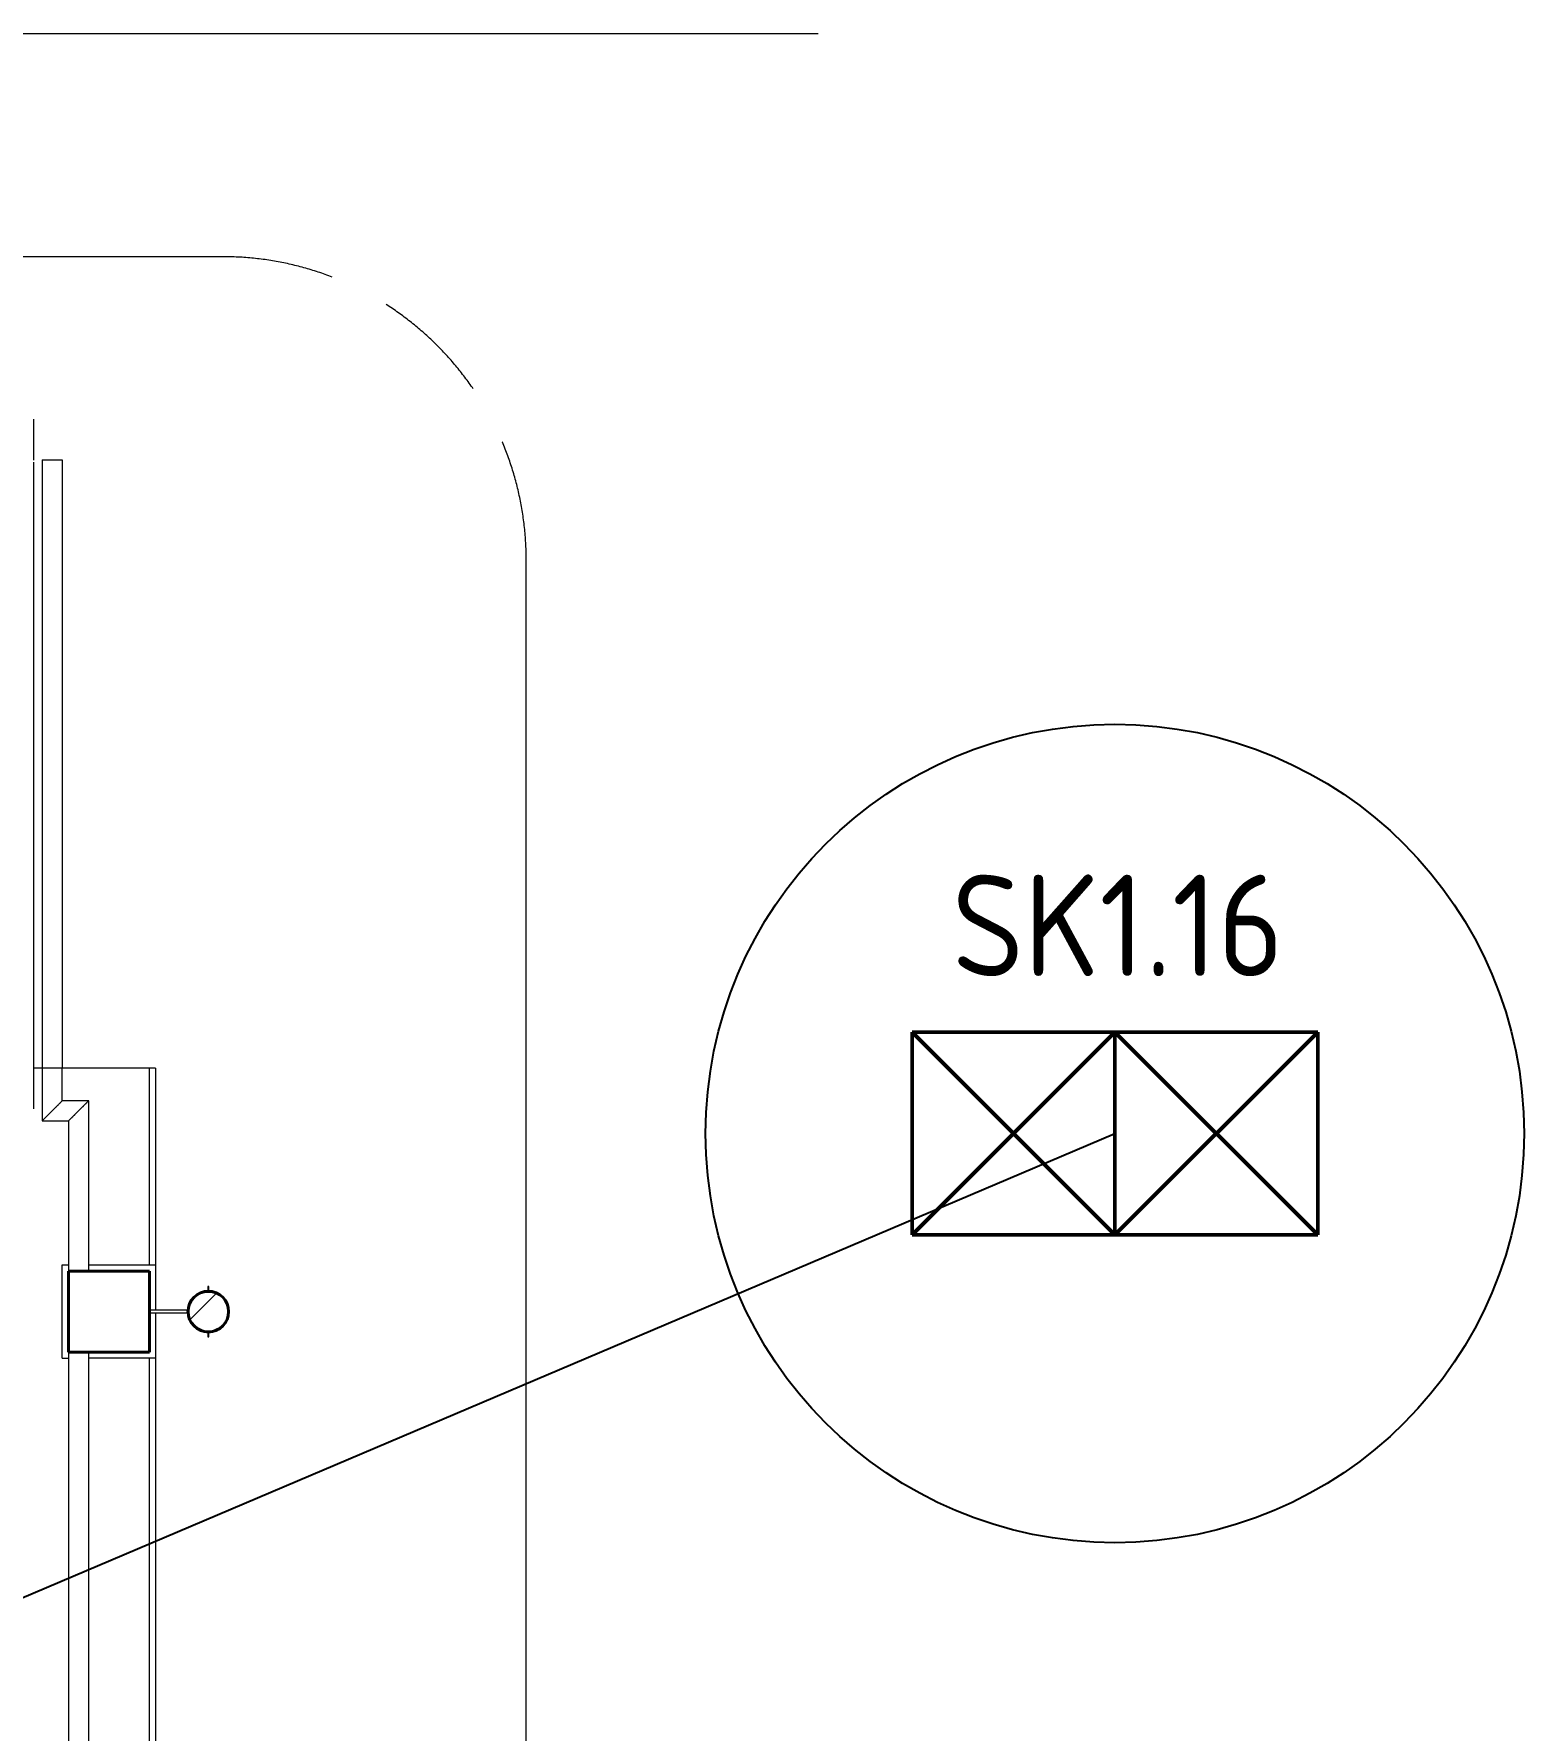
# Model space of a CAD drawing. Header units: millimetres. Extents: x -325553 to 627452, y -28539 to 738858.
# Drawn here: x -1998 to 1675, y 192933 to 197114 of the extents above; entities that cross this region are included whole.
import ezdxf

# ---------------------------------------------------------------- set-up
doc = ezdxf.new("R2010")
doc.units = ezdxf.units.MM
doc.set_wipeout_variables(frame=1)
doc.linetypes.add('ADSK_Линия сетки', pattern=[25, 20, -2.5, 0, -2.5])
doc.linetypes.add('ADSK_Сверху', pattern=[450, 300, -150])
doc.layers.add('000_доп.МДУ', color=7, linetype='Continuous')
for name, color, linetype, lineweight in [('RC-Линии_связи-Адресные', 5, 'Continuous', 30), ('Линии', 7, 'Continuous', 9), ('Маркировка Не АУ', 7, 'Continuous', 25), ('Несущие колонны', 252, 'Continuous', 18), ('НО СКУД', 7, 'Continuous', 50), ('Обобщенные модели', 252, 'Continuous', 18), ('Ограждение', 252, 'Continuous', 9), ('Оси', 252, 'Continuous', 9), ('Перекрытие', 252, 'Continuous', 18), ('Стены наружные', 7, 'Continuous', 18)]:
    doc.layers.add(name, color=color, linetype=linetype, lineweight=lineweight)
doc.styles.add('ISOCPEUR', font='isocpeur.ttf', dxfattribs={"width": 0.9, "height": 350})

# ---------------------------------------------------------------- blocks, each defined once
blk = doc.blocks.new('1 этаж')
at = {"layer": 'Обобщенные модели', "lineweight": 9, "true_color": 0x636466}
h = blk.add_hatch(dxfattribs=at)
h.set_pattern_fill('FP_7', color=251, style=0, pattern_type=2)
h.set_pattern_definition([(45, (-32119.82, 96), (-106.066, 106.066), [])])
h.paths.add_polyline_path([(-2308.8, 23656.3), (-2295.9, 23658), (-2283.8, 23663), (-2273.4, 23670.9), (-2265.5, 23681.3), (-2260.5, 23693.3), (-2258.8, 23706.3), (-2260.5, 23719.2), (-2265.5, 23731.3), (-2273.4, 23741.6), (-2283.8, 23749.6), (-2295.9, 23754.6), (-2308.8, 23756.3), (-2321.7, 23754.6), (-2333.8, 23749.6), (-2344.2, 23741.6), (-2352.1, 23731.3), (-2357.1, 23719.2), (-2358.8, 23706.3), (-2357.1, 23693.3), (-2352.1, 23681.3), (-2344.2, 23670.9), (-2333.8, 23663), (-2321.7, 23658)])
at = {"layer": 'Линии', "color": 251, "linetype": 'ADSK_Сверху', "ltscale": 100, "true_color": 0x636466}
for p, q in [((-2273.8, 26307), (-4138.8, 26307)), ((-1525.1, 10756.3), (-1525.1, 25558.3))]:
    blk.add_line(p, q, dxfattribs=at)
at = {"layer": 'Линии', "color": 251, "linetype": 'ADSK_Сверху', "true_color": 0x636466}
blk.add_arc((-2273.8, 25558.3), 748.7, 0, 90, dxfattribs=at)
at = {"layer": 'Несущие колонны', "color": 251, "lineweight": 40, "true_color": 0x636466}
for p, q in [((-2453.8, 23806.3), (-2653.8, 23806.3)), ((-2653.8, 23806.3), (-2653.8, 23606.3)), ((-2653.8, 23806.3), (-2453.8, 23806.3)), ((-2653.8, 23606.3), (-2653.8, 23806.3)), ((-2453.8, 23606.3), (-2453.8, 23806.3)), ((-2453.8, 23806.3), (-2453.8, 23606.3)), ((-2653.8, 23606.3), (-2453.8, 23606.3)), ((-2453.8, 23606.3), (-2653.8, 23606.3))]:
    blk.add_line(p, q, dxfattribs=at)
at = {"layer": 'Обобщенные модели', "color": 251, "true_color": 0x636466}
for p, q in [((-2307.8, 23768.3), (-2309.8, 23768.3)), ((-2309.8, 23768.3), (-2309.8, 23758.3)), ((-2307.8, 23768.3), (-2309.8, 23768.3)), ((-2309.8, 23768.3), (-2309.8, 23758.3)), ((-2307.8, 23768.3), (-2309.8, 23768.3)), ((-2309.8, 23768.3), (-2309.8, 23758.3)), ((-2307.8, 23768.3), (-2309.8, 23768.3)), ((-2309.8, 23768.3), (-2309.8, 23758.3)), ((-2309.8, 23756.3), (-2309.8, 23758.3)), ((-2307.8, 23756.3), (-2309.8, 23756.3)), ((-2307.8, 23758.3), (-2307.8, 23768.3)), ((-2307.8, 23758.3), (-2307.8, 23768.3)), ((-2307.8, 23758.3), (-2307.8, 23768.3)), ((-2307.8, 23758.3), (-2307.8, 23768.3)), ((-2307.8, 23758.3), (-2307.8, 23756.3)), ((-2360.8, 23709.6), (-2453.8, 23709.6)), ((-2360.8, 23707.1), (-2360.8, 23709.6)), ((-2453.8, 23703), (-2360.8, 23703)), ((-2360.8, 23703), (-2360.8, 23705.4)), ((-2309.8, 23654.3), (-2309.8, 23656.3)), ((-2309.8, 23656.3), (-2307.8, 23656.3)), ((-2309.8, 23654.3), (-2309.8, 23644.3)), ((-2309.8, 23654.3), (-2309.8, 23644.3)), ((-2309.8, 23654.3), (-2309.8, 23644.3)), ((-2309.8, 23654.3), (-2309.8, 23644.3)), ((-2309.8, 23644.3), (-2307.8, 23644.3)), ((-2309.8, 23644.3), (-2307.8, 23644.3)), ((-2309.8, 23644.3), (-2307.8, 23644.3)), ((-2309.8, 23644.3), (-2307.8, 23644.3)), ((-2307.8, 23656.3), (-2307.8, 23654.3)), ((-2307.8, 23644.3), (-2307.8, 23654.3)), ((-2307.8, 23644.3), (-2307.8, 23654.3)), ((-2307.8, 23644.3), (-2307.8, 23654.3)), ((-2307.8, 23644.3), (-2307.8, 23654.3))]:
    blk.add_line(p, q, dxfattribs=at)
for start, end in [(0, 180), (180, 0)]:
    blk.add_arc((-2308.8, 23706.3), 52, start, end, dxfattribs=at)
at = {"layer": 'Обобщенные модели', "color": 251, "lineweight": 40, "true_color": 0x636466}
for start, end in [(0, 180), (180, 0)]:
    blk.add_arc((-2308.8, 23706.3), 50, start, end, dxfattribs=at)
at = {"layer": 'Ограждение', "color": 251, "true_color": 0x636466}
for p, q in [((-2738.8, 25805.7), (-2738.8, 25906.3)), ((-2738.8, 24300.4), (-2738.8, 25800.4)), ((-2718.8, 25806.3), (-2668.8, 25806.3)), ((-2718.8, 25806.3), (-2718.8, 24306.3)), ((-2668.8, 25806.3), (-2668.8, 24306.3)), ((-2738.8, 24206.3), (-2738.8, 24300.4)), ((-2718.8, 24306.3), (-2718.8, 24176.3)), ((-2668.8, 24306.3), (-2718.8, 24306.3)), ((-2668.8, 24226.3), (-2668.8, 24306.3)), ((-2603.8, 24226.3), (-2668.8, 24226.3)), ((-2603.8, 23806.3), (-2603.8, 24226.3)), ((-2718.8, 24176.3), (-2653.8, 24176.3)), ((-2653.8, 24176.3), (-2653.8, 23806.3)), ((-2653.8, 23606.3), (-2653.8, 18006.3)), ((-2603.8, 18006.3), (-2603.8, 23606.3))]:
    blk.add_line(p, q, dxfattribs=at)
for points, knots in [([(-2718.8, 24176.3), (-2718.8, 24176.3), (-2718.4, 24176.7), (-2717, 24178.1), (-2715.5, 24179.6), (-2714, 24181.1), (-2712.6, 24182.5), (-2711.1, 24183.9), (-2709.1, 24186), (-2706.8, 24188.3), (-2704.9, 24190.2), (-2703.4, 24191.7), (-2701.8, 24193.2), (-2700.3, 24194.8), (-2698.7, 24196.4), (-2697.1, 24198), (-2695.4, 24199.6), (-2693.8, 24201.3), (-2692.2, 24202.9), (-2690.5, 24204.5), (-2688.9, 24206.2), (-2687.3, 24207.7), (-2685.8, 24209.3), (-2684.2, 24210.8), (-2682.7, 24212.3), (-2681.3, 24213.8), (-2679.9, 24215.2), (-2678.1, 24216.9), (-2676.5, 24218.6), (-2675, 24220.1), (-2673.6, 24221.5), (-2672.1, 24223), (-2670.6, 24224.4), (-2669.2, 24225.8), (-2668.8, 24226.3), (-2668.8, 24226.3)], [0, 0, 0, 0, 0.083333, 0.125, 0.166667, 0.208333, 0.229167, 0.25, 0.291667, 0.333333, 0.354167, 0.375, 0.395833, 0.416667, 0.4375, 0.458333, 0.479167, 0.5, 0.520833, 0.541667, 0.5625, 0.583333, 0.604167, 0.625, 0.645833, 0.666667, 0.6875, 0.708333, 0.75, 0.770833, 0.791667, 0.833333, 0.875, 0.916667, 1, 1, 1, 1]), ([(-2603.8, 24226.3), (-2603.8, 24226.3), (-2604.2, 24225.8), (-2605.6, 24224.4), (-2607.1, 24223), (-2608.6, 24221.5), (-2610, 24220.1), (-2611.5, 24218.6), (-2613.1, 24216.9), (-2614.9, 24215.2), (-2616.3, 24213.8), (-2617.7, 24212.3), (-2619.2, 24210.8), (-2620.8, 24209.3), (-2622.3, 24207.7), (-2623.9, 24206.1), (-2625.5, 24204.5), (-2627.2, 24202.9), (-2628.8, 24201.3), (-2630.4, 24199.6), (-2632.1, 24198), (-2633.7, 24196.4), (-2635.3, 24194.8), (-2636.8, 24193.2), (-2638.4, 24191.7), (-2639.9, 24190.2), (-2641.3, 24188.8), (-2642.7, 24187.4), (-2644.5, 24185.6), (-2646.1, 24184), (-2647.6, 24182.5), (-2649, 24181.1), (-2650.5, 24179.6), (-2652, 24178.1), (-2653.4, 24176.7), (-2653.8, 24176.3), (-2653.8, 24176.3)], [-1, -1, -1, -1, -0.916667, -0.875, -0.833333, -0.791667, -0.770833, -0.75, -0.708333, -0.6875, -0.666667, -0.645833, -0.625, -0.604167, -0.583333, -0.5625, -0.541667, -0.520833, -0.5, -0.479167, -0.458333, -0.4375, -0.416667, -0.395833, -0.375, -0.354167, -0.333333, -0.3125, -0.291667, -0.25, -0.229167, -0.208333, -0.166667, -0.125, -0.083333, 0, 0, 0, 0])]:
    blk.add_open_spline(points, degree=3, knots=knots, dxfattribs=at)
at = {"layer": 'Оси', "color": 251, "linetype": 'ADSK_Линия сетки', "ltscale": 100, "true_color": 0x636466}
blk.add_line((-805.8, 26856.3), (-72528.1, 26856.3), dxfattribs=at)
at = {"layer": 'Перекрытие', "color": 251, "ltscale": 100, "true_color": 0x636466}
for p, q in [((-2718.8, 24306.3), (-2738.8, 24306.3)), ((-2453.8, 24306.3), (-2668.8, 24306.3)), ((-2453.8, 23821.3), (-2453.8, 24306.3)), ((-2453.8, 18021.3), (-2453.8, 23591.3))]:
    blk.add_line(p, q, dxfattribs=at)
at = {"layer": 'Стены наружные', "color": 251, "true_color": 0x636466}
for p, q in [((-2438.8, 24306.3), (-2453.8, 24306.3)), ((-2438.8, 24306.3), (-2438.8, 23709.1)), ((-2668.8, 23821.3), (-2653.8, 23821.3)), ((-2668.8, 23591.3), (-2668.8, 23821.3)), ((-2603.8, 23821.3), (-2438.8, 23821.3)), ((-2438.8, 23703.6), (-2438.8, 13189.1)), ((-2668.8, 23591.3), (-2653.8, 23591.3)), ((-2438.8, 23591.3), (-2603.9, 23591.3))]:
    blk.add_line(p, q, dxfattribs=at)
blk = doc.blocks.new('сс')
at = {"color": 1}
blk.add_wipeout([(449226.1, 14732.3), (448226.1, 14732.3), (448226.1, 15232.3), (449226.1, 15232.3)], dxfattribs=at).dxf.layer = 'НО СКУД'
at = {"layer": 'НО СКУД', "color": 1}
for p, q in [((448226.1, 15232.3), (449226.1, 15232.3)), ((448226.1, 14732.3), (448226.1, 15232.3)), ((448726.1, 15232.3), (448226.1, 14732.3)), ((448726.1, 14732.3), (448226.1, 15232.3)), ((448726.1, 15232.3), (448726.1, 14732.3)), ((449226.1, 15232.3), (448726.1, 14732.3)), ((449226.1, 14732.3), (448726.1, 15232.3)), ((449226.1, 15232.3), (449226.1, 14732.3)), ((449226.1, 14732.3), (448226.1, 14732.3))]:
    blk.add_line(p, q, dxfattribs=at)
at = {"layer": 'НО СКУД', "color": 1, "ltscale": 30}
blk.add_line((449226.1, 15232.3), (449226.1, 14732.3), dxfattribs=at)

msp = doc.modelspace()

# ---------------------------------------------------------------- block references
at = {"layer": '000_доп.МДУ', "color": 7, "lineweight": 0}
msp.add_blockref('1 этаж', (740.6, 170258), dxfattribs=at)

# ---------------------------------------------------------------- next in the draw order: block references
at = {"layer": 'RC-Линии_связи-Адресные'}
msp.add_blockref('сс', (-448059.7, 179421.2), dxfattribs=at)

# ---------------------------------------------------------------- next in the draw order: texts
at = {"layer": 'Маркировка Не АУ', "insert": (673.7, 194916.4), "char_height": 250, "width": 1035.25, "attachment_point": 5, "style": 'ISOCPEUR', "bg_fill": 3, "box_fill_scale": 1, "bg_fill_color": 256, "bg_fill_transparency": 0}
msp.add_mtext('SK1.16', dxfattribs=at)

# ---------------------------------------------------------------- next in the draw order: linework, layer by layer
at = {"color": 7}
msp.add_lwpolyline([(-3791.4, 192508.9), (666.4, 194403.4)], dxfattribs=at)
msp.add_circle((666.4, 194403.4), 1008.8, dxfattribs=at)

doc.saveas('drawing.dxf')
